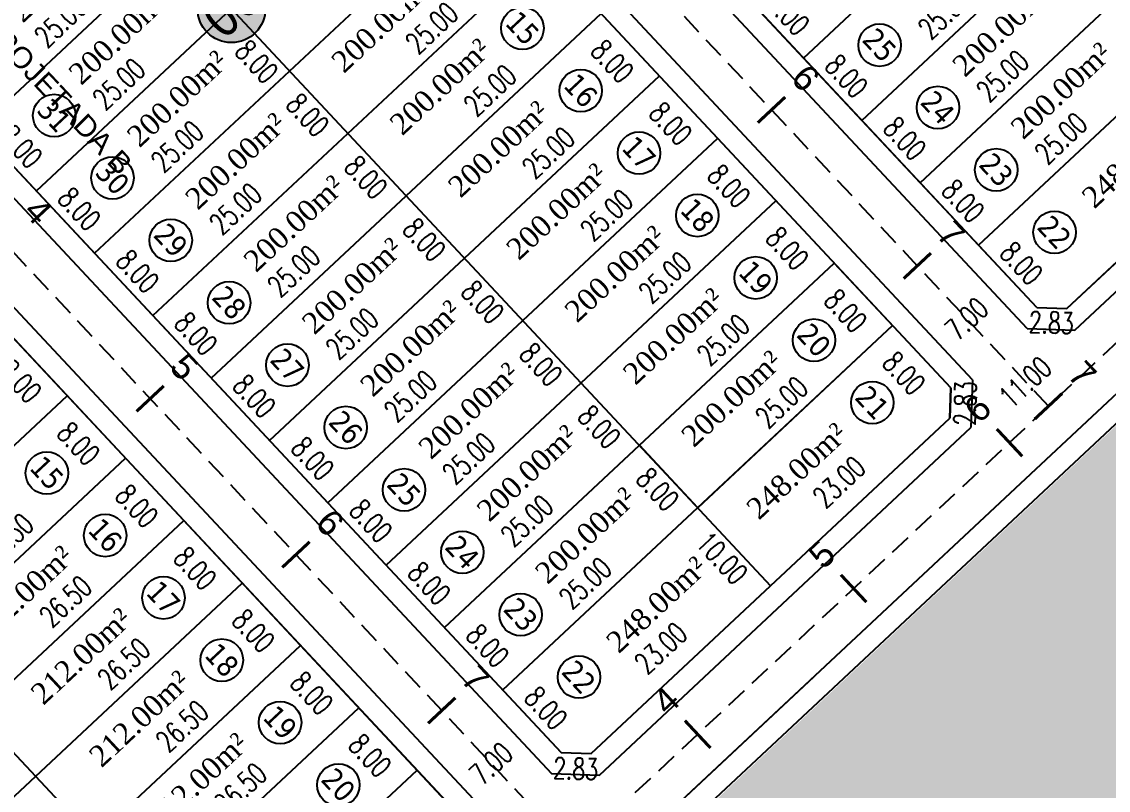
# Model space of a CAD drawing. Header units: metres. Extents: x 437145 to 443371, y 9612590 to 9615494.
# Drawn here: x 437331.1 to 437432.9, y 9614626.1 to 9614698.1 of the extents above; entities that cross this region are included whole.
import ezdxf

# ---------------------------------------------------------------- set-up
doc = ezdxf.new("R2010")
doc.units = ezdxf.units.M
doc.linetypes.add('ACAD_ISO02W100', pattern=[15, 12, -3])
doc.linetypes.add('DASHED2', pattern=[0.375, 0.25, -0.125])
for name, color, linetype in [('ADUTORA', 90, 'Continuous'), ('Auxiliar', 7, 'Continuous'), ('COTAS', 10, 'Continuous'), ('Eixo Acesso', 2, 'ACAD_ISO02W100'), ('Estacas', 7, 'Continuous'), ('Layer3', 1, 'Continuous'), ('M_FIO', 32, 'Continuous'), ('ÁREA', 7, 'Continuous')]:
    doc.layers.add(name, color=color, linetype=linetype)
doc.layers.add('Borda da Terraplenagem', color=7, linetype='Continuous', lineweight=13)
doc.layers.get('0').off()
doc.styles.add('ARIAL', font='arial.ttf')
doc.styles.add('COTAS', font='romans.shx', dxfattribs={"width": 0.7})
doc.styles.add('tahoma', font='tahoma.ttf')
doc.styles.add('ÁREA', font='times.ttf', dxfattribs={"height": 2})
doc.dimstyles.new('C-75', dxfattribs={"dimtxt": 2, "dimasz": 0.2, "dimexe": 0, "dimexo": 0, "dimgap": 1, "dimtad": 0, "dimzin": 4, "dimdsep": 46, "dimtxsty": 'COTAS', "dimblk1": 'BOL-COT', "dimblk2": 'BOL-COT', "dimsah": 1, "dimcen": 0.1, "dimse1": 1, "dimse2": 1, "dimsd1": 1, "dimsd2": 1, "dimclrd": 8, "dimclre": 256, "dimaunit": 1, "dimadec": 3, "dimazin": 0, "dimtfac": 0.5, "dimtix": 1, "dimtmove": 0, "dimatfit": 3, "dimldrblk": 'BOL-COT', "dimfxl": 1, "dimtolj": 1, "dimtzin": 0, "dimarcsym": 0})

# ---------------------------------------------------------------- blocks, each defined once
blk = doc.blocks.new('Est')
at = {"const_width": 0.2}
blk.add_lwpolyline([(0, -1.19999999925494), (0, 1.200000001117586)], dxfattribs=at)
blk = doc.blocks.new('*D144')
at = {"layer": 'Layer3', "transparency": 16777216, "insert": (2485.995993045997, 1065.544814363486), "char_height": 2, "attachment_point": 5, "rotation": 270.00203704305534, "style": 'COTAS'}
blk.add_mtext('\\A1;8.00', dxfattribs=at)
blk = doc.blocks.new('BOL-COT')
at = {"layer": 'COTAS'}
for p, q in [((-1.999999999999943, 8.53e-14), (2, 8.53e-14)), ((0, -2.999999999999971), (0, 3.000000000000028))]:
    blk.add_line(p, q, dxfattribs=at)
blk.add_circle((0, 0), 0.4, dxfattribs=at)
blk = doc.blocks.new('*D145')
at = {"layer": 'Layer3', "transparency": 16777216, "insert": (2485.99627747069, 1057.544814490812), "char_height": 2, "attachment_point": 5, "rotation": 270.0020370497269, "style": 'COTAS'}
blk.add_mtext('\\A1;8.00', dxfattribs=at)
blk = doc.blocks.new('*D146')
at = {"layer": 'Layer3', "transparency": 16777216, "insert": (2485.996561897593, 1049.544814499393), "char_height": 2, "attachment_point": 5, "rotation": 270.0020370447238, "style": 'COTAS'}
blk.add_mtext('\\A1;8.00', dxfattribs=at)
blk = doc.blocks.new('*D147')
at = {"layer": 'Layer3', "transparency": 16777216, "insert": (2485.996846320539, 1041.544814502853), "char_height": 2, "attachment_point": 5, "rotation": 270.002037051392, "style": 'COTAS'}
blk.add_mtext('\\A1;8.00', dxfattribs=at)
blk = doc.blocks.new('*D148')
at = {"layer": 'Layer3', "transparency": 16777216, "insert": (2485.997130739555, 1033.544814506629), "char_height": 2, "attachment_point": 5, "rotation": 270.00203705014326, "style": 'COTAS'}
blk.add_mtext('\\A1;8.00', dxfattribs=at)
blk = doc.blocks.new('*D149')
at = {"layer": 'Layer3', "transparency": 16777216, "insert": (2485.997415169369, 1025.544814514012), "char_height": 2, "attachment_point": 5, "rotation": 270.00203705181076, "style": 'COTAS'}
blk.add_mtext('\\A1;8.00', dxfattribs=at)
blk = doc.blocks.new('*D150')
at = {"layer": 'Layer3', "transparency": 16777216, "insert": (2485.997699599795, 1017.54481452088), "char_height": 2, "attachment_point": 5, "rotation": 270.0020370430558, "style": 'COTAS'}
blk.add_mtext('\\A1;8.00', dxfattribs=at)
blk = doc.blocks.new('*D194')
at = {"layer": 'Layer3', "transparency": 16777216, "insert": (2475.026066188773, 1055.590627976093), "char_height": 2, "attachment_point": 5, "rotation": 0.002037055584507309, "style": 'COTAS'}
blk.add_mtext('\\A1;26.50', dxfattribs=at)
blk = doc.blocks.new('*D196')
at = {"layer": 'Layer3', "transparency": 16777216, "insert": (2475.02635061585, 1047.590627997514), "char_height": 2, "attachment_point": 5, "rotation": 0.002037051557278638, "style": 'COTAS'}
blk.add_mtext('\\A1;26.50', dxfattribs=at)
blk = doc.blocks.new('*D198')
at = {"layer": 'Layer3', "transparency": 16777216, "insert": (2475.026634636229, 1039.59062800217), "char_height": 2, "attachment_point": 5, "rotation": 0.0020370475300327774, "style": 'COTAS'}
blk.add_mtext('\\A1;26.50', dxfattribs=at)
blk = doc.blocks.new('*D200')
at = {"layer": 'Layer3', "transparency": 16777216, "insert": (2475.026919466603, 1031.590628005895), "char_height": 2, "attachment_point": 5, "rotation": 0.002037055584507309, "style": 'COTAS'}
blk.add_mtext('\\A1;26.50', dxfattribs=at)
blk = doc.blocks.new('*D202')
at = {"layer": 'Layer3', "transparency": 16777216, "insert": (2475.027203395479, 1023.590628017071), "char_height": 2, "attachment_point": 5, "rotation": 0.0020370475299582927, "style": 'COTAS'}
blk.add_mtext('\\A1;26.50', dxfattribs=at)
blk = doc.blocks.new('*D301')
at = {"layer": 'Layer3', "transparency": 16777216, "insert": (2511.774211320297, 1087.576505985442), "char_height": 2, "attachment_point": 5, "rotation": 0.022243509123056594, "style": 'COTAS'}
blk.add_mtext('\\A1;25.00', dxfattribs=at)
blk = doc.blocks.new('*D304')
at = {"layer": 'Layer3', "transparency": 16777216, "insert": (2501.067307781946, 1081.545350390685), "char_height": 2, "attachment_point": 5, "rotation": 270.0020370501418, "style": 'COTAS'}
blk.add_mtext('\\A1;8.00', dxfattribs=at)
blk = doc.blocks.new('*D306')
at = {"layer": 'Layer3', "transparency": 16777216, "insert": (2511.774495746335, 1079.576505986373), "char_height": 2, "attachment_point": 5, "rotation": 0.02224350485413681, "style": 'COTAS'}
blk.add_mtext('\\A1;25.00', dxfattribs=at)
blk = doc.blocks.new('*D309')
at = {"layer": 'Layer3', "transparency": 16777216, "insert": (2501.067592210597, 1073.545350393271), "char_height": 2, "attachment_point": 5, "rotation": 270.0020370434722, "style": 'COTAS'}
blk.add_mtext('\\A1;8.00', dxfattribs=at)
blk = doc.blocks.new('*D310')
at = {"layer": 'Layer3', "transparency": 16777216, "insert": (2522.623026456475, 1072.284346981305), "char_height": 2, "attachment_point": 5, "rotation": 270.00203705139387, "style": 'COTAS'}
blk.add_mtext('\\A1;8.00', dxfattribs=at)
blk = doc.blocks.new('*D311')
at = {"layer": 'Layer3', "transparency": 16777216, "insert": (2511.774780171863, 1071.576506000343), "char_height": 2, "attachment_point": 5, "rotation": 0.022243509122174238, "style": 'COTAS'}
blk.add_mtext('\\A1;25.00', dxfattribs=at)
blk = doc.blocks.new('*D313')
at = {"layer": 'Layer3', "transparency": 16777216, "insert": (2536.775788960855, 1063.390354117709), "char_height": 2, "attachment_point": 5, "rotation": 0.00203705268987296, "style": 'COTAS'}
blk.add_mtext('\\A1;25.00', dxfattribs=at)
blk = doc.blocks.new('*D314')
at = {"layer": 'Layer3', "transparency": 16777216, "insert": (2501.067876635638, 1065.545350399093), "char_height": 2, "attachment_point": 5, "rotation": 270.00203705097704, "style": 'COTAS'}
blk.add_mtext('\\A1;8.00', dxfattribs=at)
blk = doc.blocks.new('*D315')
at = {"layer": 'Layer3', "transparency": 16777216, "insert": (2522.709524257889, 1065.368264086875), "char_height": 2, "attachment_point": 5, "rotation": 270.0020370593146, "style": 'COTAS'}
blk.add_mtext('\\A1;8.00', dxfattribs=at)
blk = doc.blocks.new('*D316')
at = {"layer": 'Layer3', "transparency": 16777216, "insert": (2511.775064597348, 1063.576505995686), "char_height": 2, "attachment_point": 5, "rotation": 0.02224350485403941, "style": 'COTAS'}
blk.add_mtext('\\A1;25.00', dxfattribs=at)
blk = doc.blocks.new('*D318')
at = {"layer": 'Layer3', "transparency": 16777216, "insert": (2536.776073386412, 1055.390354137267), "char_height": 2, "attachment_point": 5, "rotation": 0.0020370484209076656, "style": 'COTAS'}
blk.add_mtext('\\A1;25.00', dxfattribs=at)
blk = doc.blocks.new('*D319')
at = {"layer": 'Layer3', "transparency": 16777216, "insert": (2501.068161058555, 1057.545350406531), "char_height": 2, "attachment_point": 5, "rotation": 270.00203705055924, "style": 'COTAS'}
blk.add_mtext('\\A1;8.00', dxfattribs=at)
blk = doc.blocks.new('*D320')
at = {"layer": 'Layer3', "transparency": 16777216, "insert": (2522.709808681068, 1057.368264092463), "char_height": 2, "attachment_point": 5, "rotation": 270.0020370568134, "style": 'COTAS'}
blk.add_mtext('\\A1;8.00', dxfattribs=at)
blk = doc.blocks.new('*D321')
at = {"layer": 'Layer3', "transparency": 16777216, "insert": (2511.775349022043, 1055.576506013381), "char_height": 2, "attachment_point": 5, "rotation": 0.02224350058625409, "style": 'COTAS'}
blk.add_mtext('\\A1;25.00', dxfattribs=at)
blk = doc.blocks.new('*D322')
at = {"layer": 'Layer3', "transparency": 16777216, "insert": (2546.996561857226, 1049.546983301456), "char_height": 2, "attachment_point": 5, "rotation": 270.0020370568134, "style": 'COTAS'}
blk.add_mtext('\\A1;8.00', dxfattribs=at)
blk = doc.blocks.new('*D323')
at = {"layer": 'Layer3', "transparency": 16777216, "insert": (2536.77635781189, 1047.390354140993), "char_height": 2, "attachment_point": 5, "rotation": 0.002037048421005068, "style": 'COTAS'}
blk.add_mtext('\\A1;25.00', dxfattribs=at)
blk = doc.blocks.new('*D324')
at = {"layer": 'Layer3', "transparency": 16777216, "insert": (2501.068445485254, 1049.545350412366), "char_height": 2, "attachment_point": 5, "rotation": 270.0020370584808, "style": 'COTAS'}
blk.add_mtext('\\A1;8.00', dxfattribs=at)
blk = doc.blocks.new('*D325')
at = {"layer": 'Layer3', "transparency": 16777216, "insert": (2522.710093108147, 1049.368264103639), "char_height": 2, "attachment_point": 5, "rotation": 270.0020370513944, "style": 'COTAS'}
blk.add_mtext('\\A1;8.00', dxfattribs=at)
blk = doc.blocks.new('*D326')
at = {"layer": 'Layer3', "transparency": 16777216, "insert": (2511.775633446783, 1047.576506015244), "char_height": 2, "attachment_point": 5, "rotation": 0.022243509123984786, "style": 'COTAS'}
blk.add_mtext('\\A1;25.00', dxfattribs=at)
blk = doc.blocks.new('*D327')
at = {"layer": 'Layer3', "transparency": 16777216, "insert": (2546.996846295801, 1041.546983308924), "char_height": 2, "attachment_point": 5, "rotation": 270.00203705639456, "style": 'COTAS'}
blk.add_mtext('\\A1;8.00', dxfattribs=at)
blk = doc.blocks.new('*D328')
at = {"layer": 'Layer3', "transparency": 16777216, "insert": (2536.776642243646, 1039.390354149374), "char_height": 2, "attachment_point": 5, "rotation": 0.002037044152142905, "style": 'COTAS'}
blk.add_mtext('\\A1;25.00', dxfattribs=at)
blk = doc.blocks.new('*D329')
at = {"layer": 'Layer3', "transparency": 16777216, "insert": (2501.068729914924, 1041.545350419595), "char_height": 2, "attachment_point": 5, "rotation": 270.00203705139296, "style": 'COTAS'}
blk.add_mtext('\\A1;8.00', dxfattribs=at)
blk = doc.blocks.new('*D330')
at = {"layer": 'Layer3', "transparency": 16777216, "insert": (2522.710377538892, 1041.36826411109), "char_height": 2, "attachment_point": 5, "rotation": 270.00203704263845, "style": 'COTAS'}
blk.add_mtext('\\A1;8.00', dxfattribs=at)
blk = doc.blocks.new('*D331')
at = {"layer": 'Layer3', "transparency": 16777216, "insert": (2511.775917878991, 1039.576506018038), "char_height": 2, "attachment_point": 5, "rotation": 0.02224350485413681, "style": 'COTAS'}
blk.add_mtext('\\A1;25.00', dxfattribs=at)
blk = doc.blocks.new('*D332')
at = {"layer": 'Layer3', "transparency": 16777216, "insert": (2546.997130715545, 1033.546983313813), "char_height": 2, "attachment_point": 5, "rotation": 270.0020370505597, "style": 'COTAS'}
blk.add_mtext('\\A1;8.00', dxfattribs=at)
blk = doc.blocks.new('*D333')
at = {"layer": 'Layer3', "transparency": 16777216, "insert": (2536.776926662766, 1031.390354149374), "char_height": 2, "attachment_point": 5, "rotation": 0.00203705268987296, "style": 'COTAS'}
blk.add_mtext('\\A1;25.00', dxfattribs=at)
blk = doc.blocks.new('*D334')
at = {"layer": 'Layer3', "transparency": 16777216, "insert": (2501.069014339674, 1033.545350423991), "char_height": 2, "attachment_point": 5, "rotation": 270.0020370430558, "style": 'COTAS'}
blk.add_mtext('\\A1;8.00', dxfattribs=at)
blk = doc.blocks.new('*D335')
at = {"layer": 'Layer3', "transparency": 16777216, "insert": (2522.710661959159, 1033.368264114815), "char_height": 2, "attachment_point": 5, "rotation": 270.0020370584804, "style": 'COTAS'}
blk.add_mtext('\\A1;8.00', dxfattribs=at)
blk = doc.blocks.new('*D336')
at = {"layer": 'Layer3', "transparency": 16777216, "insert": (2511.776202298609, 1031.576506016175), "char_height": 2, "attachment_point": 5, "rotation": 0.02224351339259516, "style": 'COTAS'}
blk.add_mtext('\\A1;25.00', dxfattribs=at)
blk = doc.blocks.new('*D337')
at = {"layer": 'Layer3', "transparency": 16777216, "insert": (2546.9974151359, 1025.54698332005), "char_height": 2, "attachment_point": 5, "rotation": 270.00203705764716, "style": 'COTAS'}
blk.add_mtext('\\A1;8.00', dxfattribs=at)
blk = doc.blocks.new('*D338')
at = {"layer": 'Layer3', "transparency": 16777216, "insert": (2536.777211088789, 1023.390354159619), "char_height": 2, "attachment_point": 5, "rotation": 0.002037048421005068, "style": 'COTAS'}
blk.add_mtext('\\A1;25.00', dxfattribs=at)
blk = doc.blocks.new('*D339')
at = {"layer": 'Layer3', "transparency": 16777216, "insert": (2501.069298758719, 1025.545350430745), "char_height": 2, "attachment_point": 5, "rotation": 270.00203705056015, "style": 'COTAS'}
blk.add_mtext('\\A1;8.00', dxfattribs=at)
blk = doc.blocks.new('*D340')
at = {"layer": 'Layer3', "transparency": 16777216, "insert": (2522.710946386646, 1025.36826411854), "char_height": 2, "attachment_point": 5, "rotation": 270.0020370509775, "style": 'COTAS'}
blk.add_mtext('\\A1;8.00', dxfattribs=at)
blk = doc.blocks.new('*D341')
at = {"layer": 'Layer3', "transparency": 16777216, "insert": (2511.776486723873, 1023.576506033871), "char_height": 2, "attachment_point": 5, "rotation": 0.02224351766079302, "style": 'COTAS'}
blk.add_mtext('\\A1;25.00', dxfattribs=at)
blk = doc.blocks.new('*D342')
at = {"layer": 'Layer3', "transparency": 16777216, "insert": (2546.997699560971, 1017.546983327783), "char_height": 2, "attachment_point": 5, "rotation": 270.00203705055924, "style": 'COTAS'}
blk.add_mtext('\\A1;8.00', dxfattribs=at)
blk = doc.blocks.new('*D343')
at = {"layer": 'Layer3', "transparency": 16777216, "insert": (2536.777495512819, 1015.390354171726), "char_height": 2, "attachment_point": 5, "rotation": 0.00203705268987296, "style": 'COTAS'}
blk.add_mtext('\\A1;25.00', dxfattribs=at)
blk = doc.blocks.new('*D344')
at = {"layer": 'Layer3', "transparency": 16777216, "insert": (2501.069583185274, 1017.54535043703), "char_height": 2, "attachment_point": 5, "rotation": 270.0020370430548, "style": 'COTAS'}
blk.add_mtext('\\A1;8.00', dxfattribs=at)
blk = doc.blocks.new('*D345')
at = {"layer": 'Layer3', "transparency": 16777216, "insert": (2522.711230807496, 1017.368264124128), "char_height": 2, "attachment_point": 5, "rotation": 270.00203705764665, "style": 'COTAS'}
blk.add_mtext('\\A1;8.00', dxfattribs=at)
blk = doc.blocks.new('*D346')
at = {"layer": 'Layer3', "transparency": 16777216, "insert": (2511.776771148662, 1015.576506045047), "char_height": 2, "attachment_point": 5, "rotation": 0.022243509122174238, "style": 'COTAS'}
blk.add_mtext('\\A1;25.00', dxfattribs=at)
blk = doc.blocks.new('*D347')
at = {"layer": 'Layer3', "transparency": 16777216, "insert": (2546.997983982461, 1009.546983352628), "char_height": 2, "attachment_point": 5, "rotation": 270.0020370580636, "style": 'COTAS'}
blk.add_mtext('\\A1;8.00', dxfattribs=at)
blk = doc.blocks.new('*D348')
at = {"layer": 'Layer3', "transparency": 16777216, "insert": (2535.606200715564, 1006.253478423092), "char_height": 2, "attachment_point": 5, "rotation": 0.0020370482412166413, "style": 'COTAS'}
blk.add_mtext('\\A1;23.00', dxfattribs=at)
blk = doc.blocks.new('*D349')
at = {"layer": 'Layer3', "transparency": 16777216, "insert": (2501.069867615117, 1009.545350461518), "char_height": 2, "attachment_point": 5, "rotation": 270.00203705181127, "style": 'COTAS'}
blk.add_mtext('\\A1;8.00', dxfattribs=at)
blk = doc.blocks.new('*D350')
at = {"layer": 'Layer3', "transparency": 16777216, "insert": (2512.777818851134, 1006.296123045828), "char_height": 2, "attachment_point": 5, "rotation": 0.002037052879596474, "style": 'COTAS'}
blk.add_mtext('\\A1;23.00', dxfattribs=at)
blk = doc.blocks.new('*D351')
at = {"layer": 'Layer3', "transparency": 16777216, "insert": (2522.714193535061, 1008.546119960738), "char_height": 2, "attachment_point": 5, "rotation": 270.00203733203864, "style": 'COTAS'}
blk.add_mtext('\\A1;10.00', dxfattribs=at)
blk = doc.blocks.new('*D356')
at = {"layer": 'Layer3', "transparency": 16777216, "insert": (2499.232529022952, 1003.499895901873), "char_height": 2, "attachment_point": 5, "rotation": 315.00203689629853, "style": 'COTAS'}
blk.add_mtext('\\A1;2.83', dxfattribs=at)
blk = doc.blocks.new('*D427')
at = {"layer": 'Layer3', "transparency": 16777216, "insert": (2562.068729887333, 1041.547519168123), "char_height": 2, "attachment_point": 5, "rotation": 270.002037051392, "style": 'COTAS'}
blk.add_mtext('\\A1;8.00', dxfattribs=at)
blk = doc.blocks.new('*D431')
at = {"layer": 'Layer3', "transparency": 16777216, "insert": (2562.069014311996, 1033.54751917274), "char_height": 2, "attachment_point": 5, "rotation": 270.00203705014275, "style": 'COTAS'}
blk.add_mtext('\\A1;8.00', dxfattribs=at)
blk = doc.blocks.new('*D433')
at = {"layer": 'Layer3', "transparency": 16777216, "insert": (2572.776202271795, 1031.578674774948), "char_height": 2, "attachment_point": 5, "rotation": 0.02224351766167537, "style": 'COTAS'}
blk.add_mtext('\\A1;25.00', dxfattribs=at)
blk = doc.blocks.new('*D436')
at = {"layer": 'Layer3', "transparency": 16777216, "insert": (2562.069298736164, 1025.547519179312), "char_height": 2, "attachment_point": 5, "rotation": 270.00203705181076, "style": 'COTAS'}
blk.add_mtext('\\A1;8.00', dxfattribs=at)
blk = doc.blocks.new('*D438')
at = {"layer": 'Layer3', "transparency": 16777216, "insert": (2572.776486698573, 1023.578674774016), "char_height": 2, "attachment_point": 5, "rotation": 0.022243504854239943, "style": 'COTAS'}
blk.add_mtext('\\A1;25.00', dxfattribs=at)
blk = doc.blocks.new('*D441')
at = {"layer": 'Layer3', "transparency": 16777216, "insert": (2562.069583161321, 1017.547519183682), "char_height": 2, "attachment_point": 5, "rotation": 270.00203704263794, "style": 'COTAS'}
blk.add_mtext('\\A1;8.00', dxfattribs=at)
blk = doc.blocks.new('*D443')
at = {"layer": 'Layer3', "transparency": 16777216, "insert": (2572.776771122848, 1015.578674775879), "char_height": 2, "attachment_point": 5, "rotation": 0.022243513392910287, "style": 'COTAS'}
blk.add_mtext('\\A1;25.00', dxfattribs=at)
blk = doc.blocks.new('*D446')
at = {"layer": 'Layer3', "transparency": 16777216, "insert": (2562.069867584936, 1009.547519210703), "char_height": 2, "attachment_point": 5, "rotation": 270.00203704305625, "style": 'COTAS'}
blk.add_mtext('\\A1;8.00', dxfattribs=at)
blk = doc.blocks.new('*D828')
at = {"layer": 'Layer3', "transparency": 16777216, "insert": (2549.247895411078, 1003.577083456791), "char_height": 2, "attachment_point": 5, "rotation": 45.0020370472041, "style": 'COTAS'}
blk.add_mtext('\\A1;2.83', dxfattribs=at)
blk = doc.blocks.new('*D829')
at = {"layer": 'Layer3', "transparency": 16777216, "insert": (2560.319333945406, 1003.588875759627), "char_height": 2, "attachment_point": 5, "rotation": 315.00203706869934, "style": 'COTAS'}
blk.add_mtext('\\A1;2.83', dxfattribs=at)
blk = doc.blocks.new('*D883')
at = {"layer": 'Layer3', "transparency": 16777216, "insert": (2554.734271125011, 1001.177812313992), "char_height": 2, "attachment_point": 5, "rotation": 359.43568258449824, "style": 'COTAS'}
blk.add_mtext('\\A1;11.00', dxfattribs=at)
blk = doc.blocks.new('*D884')
at = {"layer": 'Layer3', "transparency": 16777216, "insert": (2554.777713591577, 1009.257502269331), "char_height": 2, "attachment_point": 5, "rotation": 0.0020370429361889534, "style": 'COTAS'}
blk.add_mtext('\\A1;7.00', dxfattribs=at)
blk = doc.blocks.new('*D886')
at = {"layer": 'Layer3', "transparency": 16777216, "insert": (2493.777713631042, 1009.255333507764), "char_height": 2, "attachment_point": 5, "rotation": 0.0020370429361889534, "style": 'COTAS'}
blk.add_mtext('\\A1;7.00', dxfattribs=at)
blk = doc.blocks.new('atutu')
at = {"layer": 'Layer3'}
h = blk.add_hatch(color=101, dxfattribs=at)
h.dxf.hatch_style = 1
h.set_gradient(color1=(131, 236, 156), color2=(83, 228, 117), one_color=1, tint=0.6100000143051147)
h.paths.add_polyline_path([(2526.60169544894, 1075.345811413932, 1), (2521.973493811698, 1079.716050511557, 1)])
h = blk.add_hatch(dxfattribs=at)
h.set_pattern_fill('AR-SAND', color=85)
h.set_pattern_definition([(37.50000000000001, (-475198.4405669911, -9591283.716216572), (-0.0629933581096082, 1.926823769013158), [0, -1.52, 0, -1.7, 0, -1.625]), (7.499999999999999, (-475198.4405669911, -9591283.716216572), (1.769776705267727, 2.82214606522974), [0, -0.82, 0, -1.37, 0, -0.525]), (327.5, (-475199.6705669911, -9591283.716216572), (3.114141861751495, 0.0056590535369649), [0, -0.5, 0, -1.8, 0, -2.35]), (317.5, (-475199.6705669911, -9591283.716216572), (3.006126604572293, 0.8776755649342494), [0, -0.25, 0, -1.179999999999999, 0, -1.35])])
h.paths.add_polyline_path([(2436.126924705075, 992.384416006973), (2434.126995811495, 990.3843449042197), (2434.129192584916, 928.596102536192), (2693.799192777451, 928.5960575775262), (2693.796995679639, 990.3935770061817), (2691.796924574674, 992.393505905291)])
h.paths.add_polyline_path([(2562.124553583004, 959.3795919590647, -1), (2555.759081086983, 959.3795919590647, -1)], flags=0)
h.paths.add_polyline_path([(2559.989958347252, 986.9904585895147), (2567.923291675596, 986.9907406461443), (2567.923185015878, 989.9907406461442), (2559.989851687535, 989.9904585895146)], flags=24)
h.paths.add_polyline_path([(2688.787800929184, 962.7600555201079), (2688.788033209823, 956.2267221887614), (2691.788033208019, 956.2268288494106), (2691.787800927321, 962.7601621788943)], flags=24)
h.paths.add_polyline_path([(2435.671948866477, 962.7510564443674), (2435.672181147757, 956.2177231130208), (2438.672181145894, 956.21782977367), (2438.671948864614, 962.7511631050165)], flags=24)
h.paths.add_polyline_path([(2555.309725110792, 955.7966256462988), (2562.315601533419, 955.796874724796), (2562.315332728636, 963.3574858703669), (2555.30945630601, 963.357236790007)], flags=24)
h.paths.add_polyline_path([(2559.997437076201, 931.0975781907345), (2567.930770404544, 931.0978602473642), (2567.930663745059, 934.0978602473642), (2559.997330416716, 934.0975781907346)], flags=24)
h.paths.add_polyline_path([(2535.917833112903, 962.3164960877057), (2582.058685691178, 962.2808426660503), (2582.063393164683, 968.3730168030615), (2535.922540586349, 968.4086702247168)], flags=24)
at = {"layer": 'Layer3', "color": 0}
for p, q in [((2499.277845538711, 1005.5452867284), (2501.277916642745, 1003.545357836741)), ((2549.277845505882, 1005.547064408991), (2547.277916613, 1003.546993302512)), ((2560.277845500119, 1005.547455674368), (2562.277916605259, 1003.547526784572))]:
    blk.add_line(p, q, dxfattribs=at)
for points in [[(2461.777916551184, 1003.543953484255), (2461.772690225533, 1150.543953376222)], [(2524.272690301028, 1150.546175407576), (2524.277916627902, 1003.546175562176)], [(2488.272761431314, 1148.544895539391), (2488.277845544474, 1005.544895643699)], [(2499.272761424271, 1148.545286624092), (2499.277845537779, 1005.545286730263)], [(2549.277845506813, 1005.547064408991), (2549.272761404305, 1148.547064280468)], [(2560.277845500119, 1005.547455674368), (2560.272761397553, 1148.547455367032)], [(2499.27500118498, 1085.545286670658), (2549.275001251803, 1085.54706433076)], [(2499.275285611884, 1077.545286672521), (2549.275285679871, 1077.547064336348)], [(2499.275570036809, 1069.545286678109), (2549.275570104679, 1069.547064341936)], [(2435.275854361093, 1061.543011276382), (2488.275854562841, 1061.54489559527)], [(2499.275854461734, 1061.545286683696), (2549.27585452972, 1061.547064345661)], [(2435.276138788055, 1053.543011285696), (2488.276138989803, 1053.544895608309)], [(2499.276138889744, 1053.545286691147), (2549.276138954761, 1053.547064353111)], [(2435.276423212863, 1045.543011293146), (2488.2764234156, 1045.544895613897)], [(2499.276423314669, 1045.54528670046), (2549.276423379744, 1045.547064360562)], [(2435.276707176492, 1037.543011295009), (2488.276707841631, 1037.54489561576)], [(2499.276707278181, 1037.545286702323), (2549.276707805717, 1037.54706436615)], [(2560.276707252278, 1037.547455447126), (2610.276707779698, 1037.54923310909)], [(2435.276992065914, 1029.543011302459), (2488.276992266556, 1029.54489562321)], [(2499.276992166613, 1029.545286709774), (2549.27699223169, 1029.547064371738)], [(2560.276992139721, 1029.547455452713), (2610.276992205554, 1029.549233114678)], [(2435.277276490839, 1021.54301130991), (2488.277276692703, 1021.544895628798)], [(2499.277276591596, 1021.545286713499), (2549.277276656556, 1021.547064377326)], [(2560.277276565694, 1021.547455458301), (2610.277276630537, 1021.549233122128)], [(2435.277560916869, 1013.543011315498), (2488.277561118734, 1013.544895636249)], [(2499.277561018558, 1013.545286720949), (2549.27756108084, 1013.547064384776)], [(2560.277560992597, 1013.547455463889), (2610.277561054822, 1013.549233125853)], [(2501.277916643676, 1003.545357836741), (2547.277916594432, 1003.546993283886)], [(2562.277916805319, 1003.547526583406), (2608.277916571615, 1003.549162034276)], [(2437.278307785478, 992.5430824368779), (2692.948306703604, 992.5521723313901)]]:
    blk.add_lwpolyline(points, dxfattribs=at)
blk.add_lwpolyline([(2524.277276669537, 1021.546175545412), (2549.27756108247, 1021.546175545412), (2549.27756108247, 1013.547064381051), (2524.277276669537, 1013.547064381051)], close=True, dxfattribs=at)
for centre, radius in [((2505.314471194079, 1081.557278104457), 1.990958139869911), ((2524.287594628952, 1077.530910516489), 3.182736247992434), ((2505.314755619236, 1073.557278110045), 1.990958139869911), ((2505.315040045034, 1065.557278111908), 1.990958139869911), ((2481.946029523935, 1057.565264033485), 1.990958139869911), ((2505.315324469203, 1057.557278121221), 1.990958139869911), ((2542.946029489884, 1057.567432778287), 1.990958139869911), ((2481.946313950897, 1049.565264042798), 1.990958139869911), ((2505.315608895058, 1049.557278126809), 1.990958139869911), ((2542.946313915623, 1049.567432785738), 1.990958139869911), ((2481.946597971279, 1041.565264048386), 1.990958139869911), ((2505.315893326619, 1041.55727813426), 1.990958139869911), ((2542.946598348173, 1041.567432795051), 1.990958139869911), ((2481.946882801969, 1033.565264052111), 1.990958139869911), ((2505.316177746188, 1033.55727814171), 1.990958139869911), ((2542.946882766754, 1033.567432795051), 1.990958139869911), ((2566.316177720402, 1033.559446886513), 1.990958139869911), ((2481.947166730848, 1025.565264059562), 1.990958139869911), ((2505.316462172045, 1025.557278143573), 1.990958139869911), ((2542.947167193541, 1025.567432802501), 1.990958139869911), ((2566.3164621462, 1025.559446892101), 1.990958139869911), ((2481.947451110022, 1017.565264061424), 1.990958139869911), ((2505.316746596038, 1017.557278152886), 1.990958139869911), ((2542.947451616719, 1017.567432808089), 1.990958139869911), ((2566.316746570427, 1017.559446901414), 1.990958139869911), ((2505.31703102201, 1009.5572781771), 1.990958139869911), ((2542.947736041877, 1009.567432836029), 1.990958139869911), ((2566.317030995526, 1009.559446929354), 1.990958139869911)]:
    blk.add_circle(centre, radius, dxfattribs=at)
at = {"layer": 'M_FIO'}
for p, q in [((2497.277874993359, 1004.716788500878), (2500.449560626317, 1001.545328380871)), ((2497.277874994465, 1004.716788500878), (2500.449560627423, 1001.545328380871)), ((2551.277874958493, 1004.718708394426), (2548.106414843666, 1001.547022760245)), ((2551.277874959598, 1004.718708394426), (2548.106414844772, 1001.547022760245)), ((2558.27787495401, 1004.718957444984), (2561.449560586911, 1001.547497328702)), ((2558.277874955117, 1004.718957444984), (2561.449560588016, 1001.547497328702))]:
    blk.add_line(p, q, dxfattribs=at)
for points in [[(2490.272731976375, 1149.373393770638), (2490.277874996968, 1004.716539625409)], [(2490.27273197748, 1149.373393770638), (2490.277874998074, 1004.716539625409)], [(2497.272731973639, 1149.373642636794), (2497.277874993475, 1004.716788502741)], [(2497.272731974744, 1149.373642636794), (2497.277874994581, 1004.716788502741)], [(2551.277874958493, 1004.718708394426), (2551.272731949599, 1149.375562511715)], [(2551.277874959598, 1004.718708394426), (2551.272731950705, 1149.375562511715)], [(2558.27787495401, 1004.718957444984), (2558.272731945757, 1149.375811377871)], [(2558.277874955117, 1004.718957444984), (2558.272731946863, 1149.375811377871)], [(2500.449560625386, 1001.545328380871), (2548.106414822129, 1001.547022739756)], [(2500.449560626492, 1001.545328380871), (2548.106414823235, 1001.547022739756)], [(2561.449560788135, 1001.547497131261), (2609.106414800184, 1001.549191488284)], [(2561.44956078924, 1001.547497131261), (2609.10641480129, 1001.549191488284)], [(2436.449809804757, 994.5430529847326), (2534.779809492489, 994.5465489349843)], [(2436.449809803651, 994.5430529847326), (2521.436663749652, 994.5460745378914)], [(2534.779809492489, 994.5465489349843), (2693.770535487163, 994.5522015664799)], [(2534.779809493596, 994.5465489349843), (2693.770535487163, 994.5522015664799)]]:
    blk.add_lwpolyline(points, dxfattribs=at)
at = {"layer": 'Layer3', "color": 5, "char_height": 1.999999999999999, "attachment_point": 5, "rotation": 270.0497252510426, "style": 'tahoma'}
for s, insert in [('\\A1;31', (2505.314471194195, 1081.557278108183)), ('\\A1;30', (2505.314755619353, 1073.55727811377)), ('\\A1;29', (2505.315040045092, 1065.557278115633)), ('\\A1;15', (2481.946029524051, 1057.565264039072)), ('\\A1;28', (2505.315324469377, 1057.557278124946)), ('\\A1;15', (2542.946029491921, 1057.567432785738)), ('\\A1;16', (2481.946313951013, 1049.565264042798)), ('\\A1;27', (2505.315608895233, 1049.557278128672)), ('\\A1;16', (2542.946313916846, 1049.5674327876)), ('\\A1;17', (2481.946597971337, 1041.565264052111)), ('\\A1;26', (2505.315893326735, 1041.557278139848)), ('\\A1;17', (2542.946598349337, 1041.567432800639)), ('\\A1;18', (2481.946882802086, 1033.565264055836)), ('\\A1;25', (2505.316177746363, 1033.557278145436)), ('\\A1;18', (2542.946882768732, 1033.567432802501)), ('\\A1;25', (2566.316177720577, 1033.559446888375)), ('\\A1;19', (2481.947166730965, 1025.565264063287)), ('\\A1;24', (2505.316462172161, 1025.557278149161)), ('\\A1;19', (2542.947167194589, 1025.567432809952)), ('\\A1;24', (2566.316462146375, 1025.559446893963)), ('\\A1;20', (2481.94745111008, 1017.565264061424)), ('\\A1;23', (2505.316746596213, 1017.557278156611)), ('\\A1;20', (2542.947451617884, 1017.567432813677)), ('\\A1;23', (2566.316746570601, 1017.559446903276)), ('\\A1;22', (2505.317031022185, 1009.557278180826)), ('\\A1;21', (2542.947736043856, 1009.567432841617)), ('\\A1;22', (2566.317030995759, 1009.559446927491))]:
    blk.add_mtext(s, dxfattribs=dict(at, insert=insert))
at = {"layer": 'Layer3', "color": 1, "insert": (2524.287594630465, 1077.530930964607), "char_height": 3.499999999999999, "attachment_point": 5, "rotation": 0.0020370548664193034, "style": 'tahoma'}
blk.add_mtext('\\A1;06', dxfattribs=at)
at = {"layer": 'ÁREA', "linetype": 'Continuous', "lineweight": -2, "extrusion": (0.0262307824511418, -0.0004708427962515, 0.9996558029437244), "style": 'ÁREA'}
for s, p in [('200.00m²', (1134.703105513722, -2488.345165191003, 60.75114692564674)), ('200.00m²', (1126.704399122066, -2488.488977001217, 60.75492112860812)), ('200.00m²', (1118.705692732345, -2488.632788815522, 60.75869533187976)), ('200.00m²', (1110.706986340694, -2488.776600626024, 60.76246953491059)), ('200.00m²', (1102.708279941618, -2488.920412438057, 60.76624373794885)), ('212.00m²', (1093.958672545416, -2446.838289480481, 59.6618387756693)), ('200.00m²', (1094.709573562953, -2489.064224245533, 60.77001794090389)), ('212.00m²', (1085.959966161267, -2446.982101293815, 59.66561297884994)), ('200.00m²', (1086.710867176914, -2489.208036057327, 60.77379214409694)), ('212.00m²', (1077.961259758452, -2447.125913105099, 59.66938718189496)), ('200.00m²', (1078.712160785207, -2489.351847864746, 60.7775663470305)), ('212.00m²', (1069.962553368564, -2447.269724910041, 59.67316138478441)), ('200.00m²', (1070.713454397369, -2489.495659680128, 60.78134055015753)), ('200.00m²', (1062.714748000073, -2489.639471487527, 60.78511475325793)), ('248.00m²', (1053.441301036995, -2490.250929612219, 60.80116188528554))]:
    blk.add_text(s, height=1.999999999999999, rotation=270.9999999484056, dxfattribs=at).set_placement(p)
at = {"layer": 'ÁREA', "linetype": 'Continuous', "lineweight": -2, "extrusion": (0.02623078245114181, -0.0004708427962515001, 0.9996558029437245), "style": 'ÁREA'}
for s, p in [('200.00m²', (1111.053027920819, -2507.519809468693, 61.25436707693058)), ('200.00m²', (1103.054321538597, -2507.663621285545, 61.25814128010166)), ('200.00m²', (1095.055615150646, -2507.807433094639, 61.26191548320746)), ('200.00m²', (1087.056908759162, -2507.951244914448, 61.26568968656259)), ('200.00m²', (1079.058202367322, -2508.095056714478, 61.2694638892995)), ('200.00m²', (1071.059495977636, -2508.238868530651, 61.27323809238636)), ('200.00m²', (1071.810397006506, -2550.464803304344, 62.3814172579096)), ('200.00m²', (1063.06078959525, -2508.382680338423, 61.27701229548563)), ('200.00m²', (1063.811690614813, -2550.608615112516, 62.38519146101665)), ('248.00m²', (1053.936181175171, -2508.375146848848, 61.27681458621959)), ('248.00m²', (1054.538243649842, -2551.220073235554, 62.40123859299266))]:
    blk.add_text(s, height=1.999999999999999, rotation=270.9999999484056, dxfattribs=at).set_placement(p)
at = {"layer": 'Layer3', "color": 0}
for p1, p2, distance, picture, middle in [((2499.275001589, 1085.536469938564), (2524.275001259428, 1085.546175500709), 2.035183419173067, '*D301', (2511.774211320297, 1087.576505985442)), ((2499.275001275552, 1085.545286672521), (2499.275285701408, 1077.545286674383), 1.7921642945997442, '*D304', (2501.067307781946, 1081.545350390685)), ((2499.275286014856, 1077.536469944152), (2524.275285685342, 1077.546175504434), 2.035183415448172, '*D306', (2511.774495746335, 1079.576505986373)), ((2499.275285701408, 1077.545286674383), (2499.275570126333, 1069.545286678109), 1.7921642978593655, '*D309', (2501.067592210597, 1073.545350393271)), ((2499.275570440071, 1069.53646994974), (2524.27557011149, 1069.546175511885), 2.0351834228981303, '*D311', (2511.774780171863, 1071.576506000343)), ((2488.275570140302, 1069.544895412731), (2488.275854565169, 1061.544895416457), -2.279719308178925, '*D144', (2485.995993045997, 1065.544814363486)), ((2499.275570126333, 1069.545286678109), (2499.275854552305, 1061.545286685559), 1.792164297450556, '*D314', (2501.067876635638, 1065.545350399093)), ((2499.275854865811, 1061.536469953465), (2524.275854536414, 1061.546175513747), 2.035183415448172, '*D316', (2511.775064597348, 1063.576505995686)), ((2549.275854528789, 1061.547064345661), (2524.275854494505, 1061.546175513747), -1.8437341891712828, '*D313', (2536.775788960855, 1063.390354117709)), ((2488.275854563714, 1061.544895537529), (2488.276138989511, 1053.544895546842), -2.2797193073635733, '*D145', (2485.99627747069, 1057.544814490812)), ((2499.275854550442, 1061.545286687422), (2499.276138976357, 1053.545286691147), 1.7921642962877664, '*D319', (2501.068161058555, 1057.545350406531)), ((2461.776138887473, 1053.543953443277), (2488.276138988755, 1053.544895606446), 2.0462034525252717, '*D194', (2475.026066188773, 1055.590627976093)), ((2499.276139290969, 1053.536469962779), (2524.276138960349, 1053.546175521198), 2.0351834247608847, '*D321', (2511.775349022043, 1055.576506013381)), ((2549.276138954761, 1053.547064353111), (2524.276138919371, 1053.546175523061), -1.8437342003462394, '*D318', (2536.776073386412, 1055.390354137267)), ((2488.27613898858, 1053.544895546842), (2488.27642341368, 1045.544895554292), -2.2797193049775064, '*D146', (2485.996561897593, 1049.544814499393)), ((2499.276138975425, 1053.545286691147), (2499.276423402446, 1045.545286698598), 1.792164297451474, '*D324', (2501.068445485254, 1049.545350412366)), ((2549.276138954587, 1053.547064349386), (2549.276423381374, 1045.547064356837), -2.279719312194819, '*D322', (2546.996561857226, 1049.546983301456)), ((2461.776423314494, 1045.54395345259), (2488.2764234156, 1045.544895613897), 2.046203465563101, '*D196', (2475.02635061585, 1047.590627997514)), ((2499.27642371601, 1045.536469968367), (2524.276423385391, 1045.546175530511), 2.035183419173067, '*D326', (2511.775633446783, 1047.576506015244)), ((2549.276423379744, 1045.547064360562), (2524.276423345344, 1045.546175530511), -1.843734196621404, '*D323', (2536.77635781189, 1047.390354140993)), ((2488.276423415542, 1045.544895554292), (2488.276707841573, 1037.544895554292), -2.279719309459051, '*D147', (2485.996846320539, 1041.544814502853)), ((2499.276423408034, 1045.54528670046), (2499.276707834064, 1037.545286704186), 1.7921642950076537, '*D329', (2501.068729914924, 1041.545350419595)), ((2549.276423386264, 1045.547064360562), (2549.276707812993, 1037.547064360562), -2.279719305269016, '*D327', (2546.996846295801, 1041.546983308924)), ((2560.276423382131, 1045.547455450851), (2560.276707808162, 1037.547455450851), 1.7921642933196316, '*D427', (2562.068729887333, 1041.547519168123)), ((2461.776707334642, 1037.543953456316), (2488.276707435924, 1037.54489561576), 2.0462034674241494, '*D198', (2475.026634636229, 1039.59062800217)), ((2499.276708147512, 1037.536469973955), (2524.276707817999, 1037.546175534237), 2.0351834173101353, '*D331', (2511.775917878991, 1039.576506018038)), ((2549.276707811305, 1037.547064364287), (2524.27670777702, 1037.546175536099), -1.8437342003462347, '*D328', (2536.776642243646, 1039.390354149374)), ((2488.276707840642, 1037.544895554292), (2488.276992266498, 1029.544895561743), -2.279719315455803, '*D148', (2485.997130739555, 1033.544814506629)), ((2499.276707827545, 1037.545286704186), (2499.276992252411, 1029.545286709774), 1.7921643008284105, '*D334', (2501.069014339674, 1033.545350423991)), ((2549.276707805542, 1037.547064362425), (2549.276992231457, 1029.547064368013), -2.2797193043958925, '*D332', (2546.997130715545, 1033.546983313813)), ((2560.276707801759, 1037.547455452713), (2560.276992227615, 1029.547455458301), 1.7921642984405401, '*D431', (2562.069014311996, 1033.54751917274)), ((2461.776992165333, 1029.543953460041), (2488.276992266556, 1029.54489562321), 2.046203465563106, '*D200', (2475.026919466603, 1031.590628005895)), ((2499.276992567839, 1029.53646997768), (2524.27699223751, 1029.546175541687), 2.0351834098601267, '*D336', (2511.776202298609, 1031.576506016175)), ((2549.276992230758, 1029.547064371738), (2524.276992196357, 1029.546175539824), -1.8437341947594457, '*D333', (2536.776926662766, 1031.390354149374)), ((2560.276992541296, 1029.538638726208), (2585.276992210735, 1029.548344292077), 2.0351834191740936, '*D433', (2572.776202271795, 1031.578674774948)), ((2488.276992267429, 1029.544895561743), (2488.277276693518, 1021.544895569193), -2.279719312544967, '*D149', (2485.997415169369, 1025.544814514012)), ((2499.276992253343, 1029.545286709774), (2499.277276679257, 1021.545286717224), 1.792164293552916, '*D339', (2501.069298758719, 1025.545350430745)), ((2549.276992231457, 1029.547064368013), (2549.27727665836, 1021.547064375463), -2.27971931044859, '*D337', (2546.9974151359, 1025.54698332005)), ((2560.276992227615, 1029.547455458301), (2560.277276653704, 1021.547455465752), 1.7921642966365594, '*D436', (2562.069298736164, 1025.547519179312)), ((2461.777276093397, 1021.543953469354), (2488.277276195668, 1021.544895628798), 2.0462034692881588, '*D202', (2475.027203395479, 1023.590628017071)), ((2499.27727699288, 1021.536469981405), (2524.277276663308, 1021.546175547275), 2.0351834228982475, '*D341', (2511.776486723873, 1023.576506033871)), ((2549.277276656556, 1021.547064377326), (2524.27727662233, 1021.546175547275), -1.8437341984842766, '*D338', (2536.777211088789, 1023.390354159619)), ((2560.277276967152, 1021.538638731795), (2585.277276637522, 1021.548344292077), 2.0351834154479445, '*D438', (2572.776486698573, 1023.578674774016)), ((2488.277276693518, 1021.544895569193), (2488.277561118384, 1013.544895574781), -2.2797193075963937, '*D150', (2485.997699599795, 1017.54481452088)), ((2499.277276678442, 1021.545286719087), (2499.277561103309, 1013.545286720949), 1.792164295530604, '*D344', (2501.069583185274, 1017.54535043703)), ((2549.277276656556, 1021.547064377326), (2549.27756108247, 1013.547064381051), -2.2797193099829185, '*D342', (2546.997699560971, 1017.546983327783)), ((2560.277276651841, 1021.547455465752), (2560.277561076649, 1013.547455467615), 1.7921642982099752, '*D441', (2562.069583161321, 1017.547519183682)), ((2499.277561416873, 1013.536469990718), (2524.277561088291, 1013.546175552863), 2.0351834266239885, '*D346', (2511.776771148662, 1015.576506045047)), ((2549.27756108084, 1013.547064384776), (2524.277561046381, 1013.546175552863), -1.8437342040713072, '*D343', (2536.777495512819, 1015.390354171726)), ((2560.277561392251, 1013.538638737384), (2585.277561061574, 1013.548344301391), 2.0351834098601267, '*D443', (2572.776771122848, 1015.578674775879)), ((2499.277561102319, 1013.545286739576), (2499.277845528408, 1005.545286748889), 1.7921643008866281, '*D349', (2501.069867615117, 1009.545350461518)), ((2524.277561046381, 1013.546175552863), (2524.277916627902, 1003.546175562176), -1.5635453030693705, '*D351', (2522.714193535061, 1008.546119960738)), ((2549.277561080666, 1013.54706440154), (2549.277845507628, 1005.547064407128), -2.2797193131270523, '*D347', (2546.997983982461, 1009.546983352628)), ((2560.277561077755, 1013.547455489966), (2560.277845502622, 1005.547455497417), 1.7921642958798498, '*D446', (2562.069867584936, 1009.547519210703)), ((2501.277916642745, 1003.545357836741), (2524.277916627902, 1003.546175562176), 2.7503563481072915, '*D350', (2512.777818851134, 1006.296123045828)), ((2547.106336863502, 1002.423989724699), (2524.106336897845, 1002.423172001126), -3.829897562600582, '*D348', (2535.606200715564, 1006.253478423092)), ((2499.277845528408, 1005.545286748889), (2501.277916642745, 1003.545357836741), -1.47840362340998, '*D356', (2499.232529022952, 1003.499895901873)), ((2549.277845505882, 1005.547064408991), (2547.277916593501, 1003.546993283886), 1.37175869605292, '*D828', (2549.247895411078, 1003.577083456791)), ((2560.277845500119, 1005.547455674368), (2562.277916805319, 1003.547526583406), -1.3556386593887175, '*D829', (2560.319333945406, 1003.588875759627))]:
    dim = blk.add_aligned_dim(p1=p1, p2=p2, distance=distance, dimstyle='C-75', dxfattribs=at)
    dim.commit()
    dim.dimension.update_dxf_attribs({"geometry": picture, "text_midpoint": middle})
for base, p1, p2, angle, picture, middle in [((2522.623168669492, 1068.284346976225), (2520.092261963315, 1076.284256996918), (2520.092546389346, 1068.284257004368), 270.0020370513939, '*D310', (2522.623026456475, 1072.284346981305)), ((2522.709666471457, 1061.368264093321), (2520.178759764904, 1069.368174113664), (2520.17904419204, 1061.368174121115), 270.0020370593081, '*D315', (2522.709524257889, 1065.368264086875)), ((2522.709950894461, 1053.368264100661), (2520.179044189247, 1061.368174121115), (2520.179328616034, 1053.368174128565), 270.0020370568101, '*D320', (2522.709808681068, 1057.368264092463)), ((2522.710235321162, 1045.368264107872), (2520.179328615102, 1053.368174126703), (2520.179613041133, 1045.368174136016), 270.0020370513976, '*D325', (2522.710093108147, 1049.368264103639)), ((2522.710519751295, 1037.368264111211), (2520.179613047652, 1045.368174136016), (2520.179897472461, 1037.368174139741), 270.00203704264493, '*D330', (2522.710377538892, 1041.36826411109)), ((2522.71080417267, 1029.368264117498), (2520.179897465942, 1037.368174139741), (2520.180181892962, 1029.368174145329), 270.0020370584804, '*D335', (2522.710661959159, 1033.368264114815)), ((2522.711088599632, 1021.368264122755), (2520.180181891797, 1029.368174141604), (2520.18046631777, 1021.368174150917), 270.0020370509808, '*D340', (2522.710946386646, 1025.36826411854)), ((2522.711373020947, 1013.368264128637), (2520.180466316024, 1021.368174150917), (2520.180750742928, 1013.368174156505), 270.00203705764665, '*D345', (2522.711230807496, 1017.368264124128))]:
    dim = blk.add_linear_dim(base=base, p1=p1, p2=p2, angle=angle, dimstyle='C-75', dxfattribs=at)
    dim.commit()
    dim.dimension.update_dxf_attribs({"geometry": picture, "text_midpoint": middle, "dimtype": 129})
for p1, p2, distance, picture, middle in [((2490.277713632642, 1009.25520907003), (2497.277713629441, 1009.255457941774), 1.8619630270119237e-09, '*D886', (2493.777713631042, 1009.255333507764)), ((2551.277713593178, 1009.257377831596), (2558.277713589976, 1009.25762670334), 1.8630998954201606e-09, '*D884', (2554.777713591577, 1009.257502269331)), ((2549.277841639613, 1005.655800817865), (2560.277845501167, 1005.547456110227), -4.4240307285861915, '*D883', (2554.734271125011, 1001.177812313992))]:
    dim = blk.add_aligned_dim(p1=p1, p2=p2, distance=distance, dimstyle='C-75', override={"dimfxl": 1.25}, dxfattribs=at)
    dim.commit()
    dim.dimension.update_dxf_attribs({"geometry": picture, "text_midpoint": middle})

msp = doc.modelspace()

# ---------------------------------------------------------------- linework, layer by layer
at = {"layer": 'Auxiliar', "color": 2, "linetype": 'Continuous', "lineweight": -3}
for p, q in [((437426.1641318639, 9614671.31332613), (437328.5027205148, 9614775.771866908)), ((437418.1280568577, 9614663.801901504), (437320.4683153772, 9614768.260385528)), ((437381.6057818564, 9614629.655082544), (437283.9443705077, 9614734.113623323)), ((437373.5688433972, 9614622.142850906), (437275.9091018989, 9614726.601334944)), ((437428.9892918922, 9614671.218294922), (437462.5913195573, 9614702.633316763)), ((437426.1641318639, 9614671.31332613), (437428.9892918922, 9614671.218294922)), ((437418.0329695502, 9614660.975073174), (437418.1280568577, 9614663.801901504)), ((437384.4309418847, 9614629.560051337), (437418.0329695502, 9614660.975073174)), ((437381.6057818564, 9614629.655082544), (437384.4309418847, 9614629.560051337))]:
    msp.add_line(p, q, dxfattribs=at)
at = {"layer": 'Borda da Terraplenagem', "color": 2}
msp.add_lwpolyline([(437334.8551310449, 9614585.947225632), (437337.6802910735, 9614585.852194423), (437373.4737560893, 9614619.316022588), (437373.5688433975, 9614622.142850906), (437275.9091018989, 9614726.601334944), (437273.0822735672, 9614726.696422255), (437237.2896697217, 9614693.233401302), (437237.193719696, 9614690.405766409)], close=True, dxfattribs=at)
at = {"layer": 'Eixo Acesso', "color": 3, "linetype": 'DASHED2', "lineweight": -3, "ltscale": 8}
for p, q in [((437335.96061699, 9614576.715139333), (437650.0637849299, 9614870.37471416)), ((437319.363934155, 9614777.49512212), (437427.2677065627, 9614662.079452207)), ((437274.8047205539, 9614735.836071666), (437382.7084929626, 9614620.420401756))]:
    msp.add_line(p, q, dxfattribs=at)

# ---------------------------------------------------------------- block references
at = {"rotation": 43.07140519794264}
msp.add_blockref('atutu', (436242.5698856535, 9612188.321055599), dxfattribs=at)
at = {"layer": 'Estacas', "color": 7, "linetype": 'Continuous', "lineweight": -3, "xscale": 1.458333333106969, "yscale": 1.458333333106969, "zscale": 1.458333333106969}
for p, rotation in [((437401.3161647858, 9614689.837652987), 313.0734422432344), ((437414.974869891, 9614675.2280748), 313.0734422432344), ((437343.0982460804, 9614662.788180724), 313.0734422439732), ((437427.2677065627, 9614662.079452207), 313.0734422432344), ((437423.6180863525, 9614658.667369718), 43.07344208211642), ((437356.7569511858, 9614648.178602537), 313.0734422439732), ((437409.0085081253, 9614645.008664653), 43.07344208211642), ((437370.4156562911, 9614633.569024347), 313.0734422439732), ((437394.3989298982, 9614631.34995959), 43.07344208211642)]:
    msp.add_blockref('Est', p, dxfattribs=dict(at, rotation=rotation))

# ---------------------------------------------------------------- texts
at = {"layer": 'ADUTORA', "color": 7, "extrusion": (0.2523981432401358, 0.1002419811213371, 0.9624171250085908), "style": 'ARIAL'}
msp.add_text('RUA PROJETADA B', height=2, rotation=202.2865637537625, dxfattribs=at).set_placement((8774335.611805195, -3806669.074581848, 1074271.905950612))
at = {"layer": 'Estacas', "color": 7, "linetype": 'Continuous', "lineweight": -3, "char_height": 2.399999999999999, "attachment_point": 8, "style": 'ARIAL'}
for s, insert, rotation in [('{\\C256;6}', (437403.6171733505, 9614691.98889904), 313.0734422432344), ('{\\C256;4}', (437331.7405495398, 9614679.549004966), 313.0734422439732), ('{\\C256;7}', (437417.2758784555, 9614677.379320852), 313.0734422432344), ('{\\C256;5}', (437345.399254645, 9614664.93942678), 313.0734422439732), ('{\\C256;7}', (437429.5687151275, 9614664.23069826), 313.0734422432344), ('{\\C256;6}', (437421.4668403049, 9614660.968378287), 43.073442082116415), ('{\\C256;6}', (437359.0579597504, 9614650.32984859), 313.0734422439732), ('{\\C256;5}', (437406.8572620777, 9614647.309673226), 43.073442082116415), ('{\\C256;7}', (437372.7166648557, 9614635.7202704), 313.0734422439732), ('{\\C256;4}', (437392.2476838507, 9614633.65096816), 43.073442082116415)]:
    msp.add_mtext(s, dxfattribs=dict(at, insert=insert, rotation=rotation))

doc.saveas('drawing.dxf')
